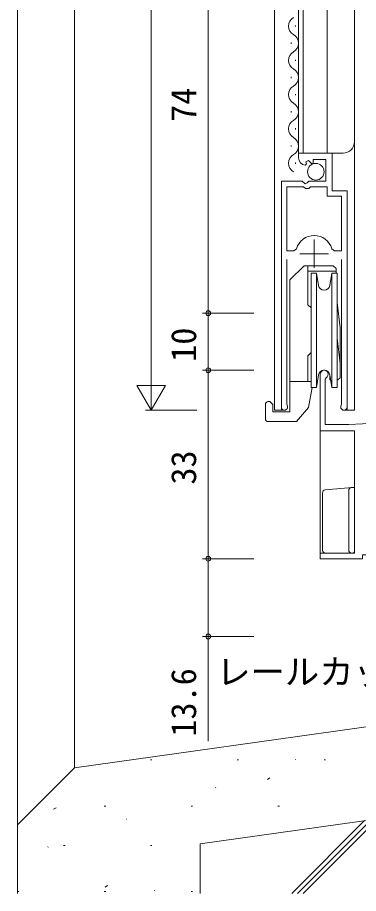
# Model space of a CAD drawing. Units: millimetres, scale not verified. Extents: x -567 to 567, y -403 to 403.
# Drawn here: x -465.7 to -406, y -251 to -97.6 of the extents above; entities that cross this region are included whole.
import ezdxf
from ezdxf.enums import TextEntityAlignment as Align

# ---------------------------------------------------------------- set-up
doc = ezdxf.new("R2010")
doc.units = ezdxf.units.MM
doc.header["$LTSCALE"] = 2
for name, color, linetype, lineweight in [('0-1_USER1', 2, 'Continuous', 9), ('0-2_YKK_ZWAK', 4, 'Continuous', 9), ('0-3_YKK_11', 3, 'Continuous', 18), ('0-4_YKK_12', 3, 'Continuous', 9), ('0-5_YKK_13', 7, 'Continuous', 9), ('0-7_YSS_K', 6, 'Continuous', 9)]:
    doc.layers.add(name, color=color, linetype=linetype, lineweight=lineweight)
doc.styles.add('ＭＳ ゴシック', font='')
doc.styles.get('ＭＳ ゴシック').set_extended_font_data('MS Gothic')

msp = doc.modelspace()

# ---------------------------------------------------------------- linework, layer by layer
at = {"layer": '0-1_USER1'}
for p, q in [((-420.723, -6.8), (-420.723, -166.397)), ((-416.523, -6.8), (-416.523, -121.397)), ((-415.723, -6.8), (-415.723, -121.397)), ((-411.523, -6.8), (-411.523, -121.397)), ((-406.723, -6.8), (-406.723, -166.397)), ((-417.023, -99.247), (-417.023, -99.047)), ((-417.783, -102.247), (-417.783, -102.047)), ((-417.023, -105.247), (-417.023, -105.047)), ((-417.783, -108.247), (-417.783, -108.047)), ((-417.023, -111.247), (-417.023, -111.047)), ((-417.783, -114.247), (-417.783, -114.047)), ((-417.023, -117.247), (-417.023, -117.047)), ((-417.783, -120.247), (-417.783, -120.047)), ((-416.523, -121.397), (-408.723, -121.397)), ((-417.023, -123.247), (-417.023, -123.047)), ((-419.523, -151.072), (-419.523, -166.397)), ((-408.023, -151.924), (-408.023, -166.397)), ((-418.973, -166.397), (-420.723, -166.397)), ((-408.573, -166.397), (-406.723, -166.397)), ((-412.723, -169.497), (-412.723, -191.697))]:
    msp.add_line(p, q, dxfattribs=at)
for centre, radius, start, end in [((-416.565, -99.147), 1.718, 119.20254, 240.79746), ((-418.242, -102.147), 1.718, 299.20254, 60.79746), ((-416.565, -105.147), 1.718, 119.20254, 240.79746), ((-418.242, -108.147), 1.718, 299.20254, 60.79746), ((-416.565, -111.147), 1.718, 119.20254, 240.79746), ((-418.242, -114.147), 1.718, 299.20254, 60.79746), ((-416.565, -117.147), 1.718, 119.20254, 240.79746), ((-418.242, -120.147), 1.718, 299.20254, 60.79746), ((-408.723, -119.397), 2, 270, 0), ((-416.565, -123.147), 1.718, 119.20254, 240.79746)]:
    msp.add_arc(centre, radius, start, end, dxfattribs=at)
at = {"layer": '0-2_YKK_ZWAK'}
for p, q in [((-415.523, -141.097), (-418.023, -143.597)), ((-415.523, -141.097), (-410.423, -141.097)), ((-414.873, -141.097), (-414.873, -147.947)), ((-409.923, -142.041), (-414.873, -142.041)), ((-414.323, -142.397), (-414.323, -162.397)), ((-413.392, -142.397), (-414.323, -142.397)), ((-413.008, -144.571), (-413.392, -142.397)), ((-413.392, -142.397), (-413.392, -162.397)), ((-411.039, -144.571), (-410.655, -142.397)), ((-409.723, -142.397), (-410.655, -142.397)), ((-410.655, -162.397), (-410.655, -142.397)), ((-409.923, -141.597), (-410.423, -141.097)), ((-409.923, -141.597), (-409.923, -142.397)), ((-409.723, -162.397), (-409.723, -142.397)), ((-418.023, -143.597), (-418.023, -166.697)), ((-414.323, -148.497), (-414.873, -147.947)), ((-409.723, -147.509), (-409.223, -151.948)), ((-418.023, -151.197), (-418.023, -153.597)), ((-409.223, -151.948), (-409.223, -160.73)), ((-409.223, -158.197), (-409.723, -153.758)), ((-414.323, -156.297), (-414.873, -156.847)), ((-414.873, -156.847), (-414.873, -161.397)), ((-413.008, -160.224), (-413.392, -162.397)), ((-411.039, -160.224), (-410.655, -162.397)), ((-411.023, -160.31), (-411.023, -161.055)), ((-409.223, -160.73), (-409.623, -161.055)), ((-418.023, -161.397), (-414.323, -161.397)), ((-414.155, -162.397), (-414.772, -165.897)), ((-414.323, -162.397), (-413.392, -162.397)), ((-411.023, -161.055), (-410.892, -161.055)), ((-410.655, -162.397), (-409.723, -162.397)), ((-409.723, -161.055), (-409.623, -161.055)), ((-422.323, -167.897), (-422.323, -165.397)), ((-421.823, -164.897), (-421.523, -164.897)), ((-421.023, -165.397), (-421.523, -164.897)), ((-414.772, -165.897), (-416.87, -168.397)), ((-421.823, -168.397), (-416.87, -168.397)), ((-412.323, -190.897), (-412.323, -180.855)), ((-411.868, -180.356), (-407.764, -179.99)), ((-407.764, -179.99), (-407.276, -179.947)), ((-407.723, -180.444), (-407.723, -190.897)), ((-407.276, -179.947), (-407.257, -179.945)), ((-407.223, -191.397), (-411.823, -191.397)), ((-407.023, -191.397), (-407.223, -191.397)), ((-407.213, -191.397), (-407.223, -191.397))]:
    msp.add_line(p, q, dxfattribs=at)
for points in [[(-421.023, -165.397), (-421.023, -166.697), (-418.023, -166.697)], [(-407.268, -179.946), (-406.723, -179.897), (-406.723, -180.901)], [(-406.994, -191.396), (-406.999, -191.396), (-407.004, -191.397), (-407.009, -191.397), (-407.014, -191.397), (-407.019, -191.397), (-407.023, -191.397)], [(-406.816, -191.314), (-406.82, -191.318), (-406.824, -191.322), (-406.828, -191.325), (-406.832, -191.329), (-406.837, -191.332), (-406.841, -191.335), (-406.845, -191.338), (-406.849, -191.341), (-406.854, -191.344), (-406.858, -191.347), (-406.862, -191.35), (-406.867, -191.353), (-406.871, -191.356), (-406.876, -191.358), (-406.88, -191.361), (-406.885, -191.363), (-406.889, -191.365), (-406.894, -191.368), (-406.898, -191.37), (-406.903, -191.372), (-406.907, -191.374), (-406.912, -191.376), (-406.917, -191.378), (-406.922, -191.379), (-406.926, -191.381), (-406.931, -191.383), (-406.936, -191.384), (-406.941, -191.386), (-406.945, -191.387), (-406.95, -191.388), (-406.955, -191.389), (-406.96, -191.39), (-406.965, -191.391), (-406.97, -191.392), (-406.974, -191.393), (-406.979, -191.394), (-406.984, -191.395), (-406.989, -191.395), (-406.994, -191.396)], [(-406.723, -191.097), (-406.724, -191.105), (-406.724, -191.112), (-406.724, -191.119), (-406.725, -191.126), (-406.725, -191.133), (-406.726, -191.14), (-406.727, -191.147), (-406.728, -191.153), (-406.73, -191.16), (-406.731, -191.166), (-406.733, -191.173), (-406.734, -191.179), (-406.736, -191.185), (-406.738, -191.191), (-406.74, -191.197), (-406.742, -191.203), (-406.744, -191.209), (-406.747, -191.215), (-406.749, -191.221), (-406.752, -191.226), (-406.754, -191.232), (-406.757, -191.237), (-406.76, -191.242), (-406.763, -191.247), (-406.766, -191.253), (-406.769, -191.258), (-406.773, -191.262), (-406.776, -191.267), (-406.779, -191.272), (-406.783, -191.277), (-406.786, -191.281), (-406.79, -191.286), (-406.793, -191.29), (-406.797, -191.294), (-406.801, -191.298), (-406.805, -191.303), (-406.808, -191.307), (-406.812, -191.31), (-406.816, -191.314)]]:
    msp.add_lwpolyline(points, dxfattribs=at)
msp.add_circle((-413.49, -124.647), 1.45, dxfattribs=at)
for centre, radius, start, end in [((-412.023, -144.397), 1, 190, 350), ((-412.023, -160.397), 1, 10, 170), ((-421.823, -165.397), 0.5, 90, 180), ((-421.823, -167.897), 0.5, 180, 270), ((-411.823, -180.855), 0.5, 95.10217, 180), ((-407.223, -180.444), 0.5, 95.10217, 180), ((-411.823, -190.897), 0.5, 180, 188.23791), ((-411.823, -190.897), 0.5, 188.23791, 269), ((-411.823, -190.897), 0.5, 269, 270), ((-407.223, -190.897), 0.5, 180, 270)]:
    msp.add_arc(centre, radius, start, end, dxfattribs=at)
msp.add_ellipse((-407.732, -180.489), major_axis=(0, 0.502), ratio=0.017394, start_param=4.715495, end_param=4.8029789, dxfattribs=at)
at = {"layer": '0-3_YKK_11'}
for p, q in [((-455.726, -228.976), (-372.723, -217.319)), ((-433.723, -242.292), (-307.723, -224.596)), ((-455.726, -228.976), (-465.726, -238.976)), ((-465.726, -238.976), (-465.723, -251)), ((-433.723, -242.292), (-433.723, -251))]:
    msp.add_line(p, q, dxfattribs=at)
at = {"layer": '0-4_YKK_12'}
for p, q in [((-465.726, -6.8), (-465.726, -238.976)), ((-455.726, -6.8), (-455.726, -228.976)), ((-442.451, -227.625), (-442.201, -227.625)), ((-427.251, -227.625), (-427.001, -227.625)), ((-417.121, -227.544), (-417.074, -227.527)), ((-412.051, -227.625), (-411.801, -227.625)), ((-421.942, -231.054), (-421.525, -230.778)), ((-431.072, -232.484), (-431.025, -232.467)), ((-459.401, -236.259), (-458.984, -235.983)), ((-450.526, -235.7), (-450.276, -235.7)), ((-435.326, -235.7), (-435.076, -235.7)), ((-420.126, -235.7), (-419.876, -235.7)), ((-446.673, -238.009), (-446.626, -237.992)), ((-417.701, -251), (-404.952, -238.251)), ((-416.701, -251), (-403.788, -238.087)), ((-415.701, -251), (-402.625, -237.924)), ((-460.388, -242.866), (-460.341, -242.849)), ((-457.651, -242.575), (-457.401, -242.575)), ((-442.451, -242.575), (-442.201, -242.575)), ((-450.377, -249.875), (-449.96, -249.599)), ((-465.724, -250.65), (-465.476, -250.65)), ((-450.526, -250.65), (-450.276, -250.65)), ((-441.793, -250.485), (-441.746, -250.469)), ((-435.326, -250.65), (-435.076, -250.65))]:
    msp.add_line(p, q, dxfattribs=at)
at = {"layer": '0-5_YKK_13'}
for p, q in [((-418.573, -138.497), (-418.573, -127.297)), ((-413.773, -136.497), (-413.773, -141.497)), ((-416.273, -138.997), (-411.273, -138.997))]:
    msp.add_line(p, q, dxfattribs=at)
for points in [[(-415.342, -123.496), (-415.13, -123.245), (-415.216, -122.926), (-414.747, -122.656), (-414.17, -123.233), (-413.923, -123.131), (-413.923, -122.497), (-411.723, -122.497), (-411.723, -126.297), (-414.723, -126.297), (-415.023, -126.597), (-415.352, -126.75), (-415.892, -126.297), (-419.523, -126.297), (-419.523, -165.847)], [(-408.023, -165.847), (-408.023, -127.997), (-410.623, -127.997), (-410.623, -121.397), (-416.523, -121.397), (-416.523, -122.202)], [(-418.573, -138.497), (-418.573, -127.297), (-415.623, -127.297), (-415.323, -127.597), (-414.723, -127.597), (-414.423, -127.297), (-411.523, -127.297), (-411.523, -128.897), (-408.973, -128.897), (-408.973, -138.497), (-410.211, -138.497), (-410.693, -138.132)], [(-416.854, -138.132), (-417.336, -138.497), (-418.573, -138.497)], [(-418.52, -165.535), (-418.573, -165.365), (-418.573, -139.997)], [(-408.973, -139.997), (-408.973, -165.365), (-409.026, -165.535)], [(-412.723, -160.097), (-412.723, -169.997), (-406.723, -169.997), (-406.723, -191.397), (-412.723, -191.397), (-412.723, -192.397), (-405.323, -192.397), (-405.323, -191.697), (-384.223, -191.697), (-384.223, -205.997), (-382.723, -205.997), (-382.723, -185.113), (-363.189, -184.431)], [(-400.525, -168.52), (-407.723, -168.897), (-411.823, -168.897), (-411.823, -160.963), (-411.673, -160.703)]]:
    msp.add_lwpolyline(points, dxfattribs=at)
for centre, radius, start, end in [((-415.223, -122.202), 1.3, 179.99998, 264.7841), ((-413.773, -138.997), 3.2, 15.68036, 164.31964), ((-412.023, -160.097), 0.7, 300, 179.99999), ((-418.973, -165.847), 0.55, 179.99998, 34.5603), ((-408.573, -165.847), 0.55, 145.4397, 0.00002)]:
    msp.add_arc(centre, radius, start, end, dxfattribs=at)
at = {"layer": '0-7_YSS_K'}
for p, q in [((-442.323, -161.397), (-442.323, 115.803)), ((-432.323, -149.399), (-432.32, -75.399)), ((-424.323, -149.399), (-433.323, -149.399)), ((-424.323, -149.399), (-433.323, -149.399)), ((-432.323, -159.397), (-432.323, -149.399)), ((-442.323, -166.397), (-442.323, -157.737)), ((-424.323, -159.397), (-433.323, -159.397)), ((-424.323, -159.397), (-433.323, -159.397)), ((-432.323, -159.397), (-432.323, -192.397)), ((-442.323, -166.397), (-444.823, -162.067)), ((-439.823, -162.067), (-444.823, -162.067)), ((-442.323, -166.397), (-439.823, -162.067)), ((-434.323, -166.397), (-443.323, -166.397)), ((-424.323, -192.397), (-433.323, -192.397)), ((-424.323, -192.397), (-433.323, -192.397)), ((-424.323, -206), (-433.323, -206))]:
    msp.add_line(p, q, dxfattribs=at)
msp.add_lwpolyline([(-432.323, -192.397), (-432.323, -206), (-432.323, -224.34)], dxfattribs=at)
for centre in [(-432.323, -149.399), (-432.323, -149.399), (-432.323, -159.397), (-432.323, -159.397), (-432.323, -192.397), (-432.323, -192.397), (-432.323, -206)]:
    msp.add_circle(centre, 0.425, dxfattribs=at)

# ---------------------------------------------------------------- texts
at = {"layer": '0-7_YSS_K', "style": 'ＭＳ ゴシック'}
for s, rotation, p in [('74', 89.998, (-433.121, -115.919)), ('10', 90, (-433.123, -157.918)), ('33', 90, (-433.123, -179.417)), ('13.6', 90, (-433.123, -223.54))]:
    msp.add_text(s, height=4.399, rotation=rotation, dxfattribs=at).set_placement(p, align=Align.BOTTOM_LEFT)
msp.add_text('レールカット', height=4.399, dxfattribs=at).set_placement((-430.901, -215.712), align=Align.BOTTOM_LEFT)

doc.saveas('drawing.dxf')
